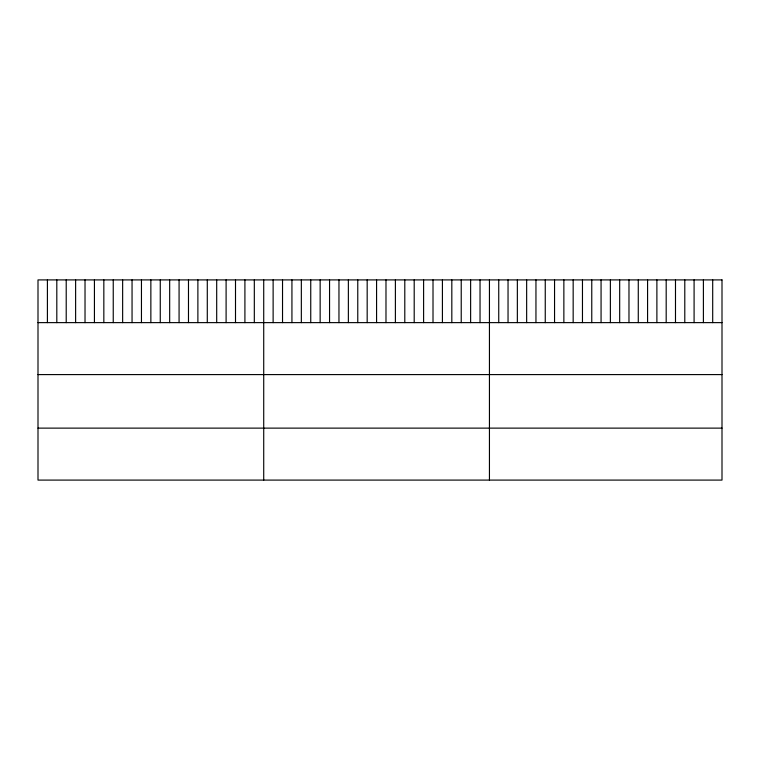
<?xml version="1.0" encoding="UTF-8"?>
<svg xmlns="http://www.w3.org/2000/svg" width="760" height="760" viewBox="0 0 760 760"><rect width="100%" height="100%" fill="white"/><g stroke="black" fill="none" stroke-linecap="round" stroke-linejoin="round"><path stroke-width="1.14" d="M38 322.63L722 322.63M38 374.594L722 374.594M38 428.127L722 428.127M712.7 279.908L712.7 322.63M703.399 279.908L703.399 322.63M694.089 279.908L694.089 322.63M684.788 279.908L684.788 322.63M675.488 279.908L675.488 322.63M666.188 279.908L666.188 322.63M656.887 279.908L656.887 322.63M647.577 279.908L647.577 322.63M638.276 279.908L638.276 322.63M628.976 279.908L628.976 322.63M619.675 279.908L619.675 322.63M610.375 279.908L610.375 322.63M601.065 279.908L601.065 322.63M591.764 279.908L591.764 322.63M582.464 279.908L582.464 322.63M573.163 279.908L573.163 322.63M563.863 279.908L563.863 322.63M554.553 279.908L554.553 322.63M545.253 279.908L545.253 322.63M535.952 279.908L535.952 322.63M526.651 279.908L526.651 322.63M517.351 279.908L517.351 322.63M508.041 279.908L508.041 322.63M498.74 279.908L498.74 322.63M489.44 279.908L489.44 480.092M480.035 279.908L480.035 322.63M470.63 279.908L470.63 322.63M461.225 279.908L461.225 322.63M451.82 279.908L451.82 322.63M442.415 279.908L442.415 322.63M433.01 279.908L433.01 322.63M423.605 279.908L423.605 322.63M414.2 279.908L414.2 322.63M404.795 279.908L404.795 322.63M395.39 279.908L395.39 322.63M385.985 279.908L385.985 322.63M376.58 279.908L376.58 322.63M367.175 279.908L367.175 322.63M357.77 279.908L357.77 322.63M348.365 279.908L348.365 322.63M338.96 279.908L338.96 322.63M329.555 279.908L329.555 322.63M320.15 279.908L320.15 322.63M310.745 279.908L310.745 322.63M301.34 279.908L301.34 322.63M291.935 279.908L291.935 322.63M282.53 279.908L282.53 322.63M273.125 279.908L273.125 322.63M263.72 279.908L263.72 480.092M254.315 279.908L254.315 322.63M244.91 279.908L244.91 322.63M235.505 279.908L235.505 322.63M226.1 279.908L226.1 322.63M216.695 279.908L216.695 322.63M207.29 279.908L207.29 322.63M197.885 279.908L197.885 322.63M188.48 279.908L188.48 322.63M179.075 279.908L179.075 322.63M169.67 279.908L169.67 322.63M160.265 279.908L160.265 322.63M150.86 279.908L150.86 322.63M141.455 279.908L141.455 322.63M132.05 279.908L132.05 322.63M122.645 279.908L122.645 322.63M113.24 279.908L113.24 322.63M103.835 279.908L103.835 322.63M94.43 279.908L94.43 322.63M85.025 279.908L85.025 322.63M75.62 279.908L75.62 322.63M66.215 279.908L66.215 322.63M56.81 279.908L56.81 322.63M47.405 279.908L47.405 322.63M722 279.908L38 279.908L38 480.092L722 480.092L722 279.908"/></g></svg>
